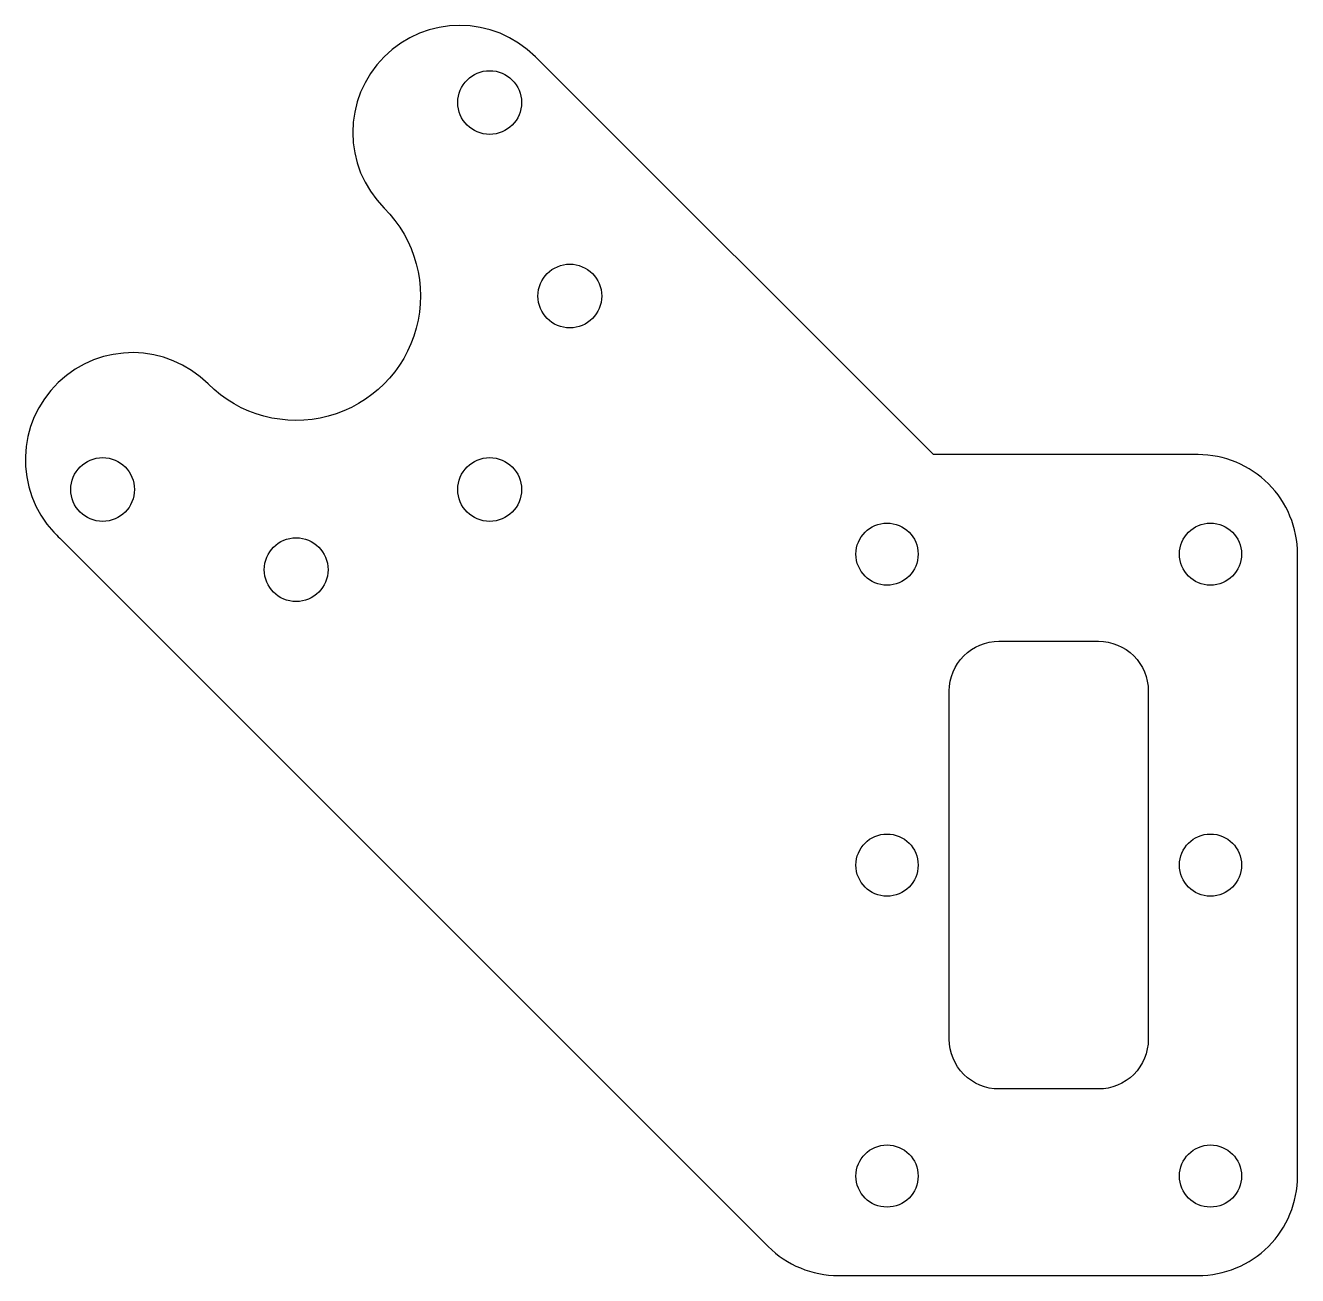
# Model space of a CAD drawing. Header units: millimetres. Extents: x -32.7 to 18.5, y 0 to 50.3.
import ezdxf

# ---------------------------------------------------------------- set-up
doc = ezdxf.new("R2010")
doc.units = ezdxf.units.MM

msp = doc.modelspace()

# ---------------------------------------------------------------- linework, layer by layer
for points in [[(-2.828, 1.172, 0.198912), (0, 0), (14.452, 0, 0.414214), (18.452, 4), (18.452, 29, 0.414214), (14.452, 33), (3.814, 33), (-12.181, 48.994, 0.999953), (-18.262, 42.912, -1.000042), (-25.334, 35.841, 0.980585), (-31.535, 29.878, 0.006172), (-31.297, 29.64)], [(12.452, 9.5, -0.414214), (10.452, 7.5), (6.452, 7.5, -0.414214), (4.452, 9.5), (4.452, 23.5, -0.414214), (6.452, 25.5), (10.452, 25.5, -0.414214), (12.452, 23.5)]]:
    msp.add_lwpolyline(points, format="xyb", close=True)
for centre, radius in [((-14.02, 47.154), 1.281), ((-10.798, 39.376), 1.281), ((-29.576, 31.598), 1.281), ((-14.02, 31.598), 1.281), ((1.952, 29), 1.25), ((14.952, 29), 1.25), ((-21.798, 28.376), 1.281), ((1.952, 16.5), 1.25), ((14.952, 16.5), 1.25), ((1.952, 4), 1.25), ((14.952, 4), 1.25)]:
    msp.add_circle(centre, radius)

doc.saveas('drawing.dxf')
